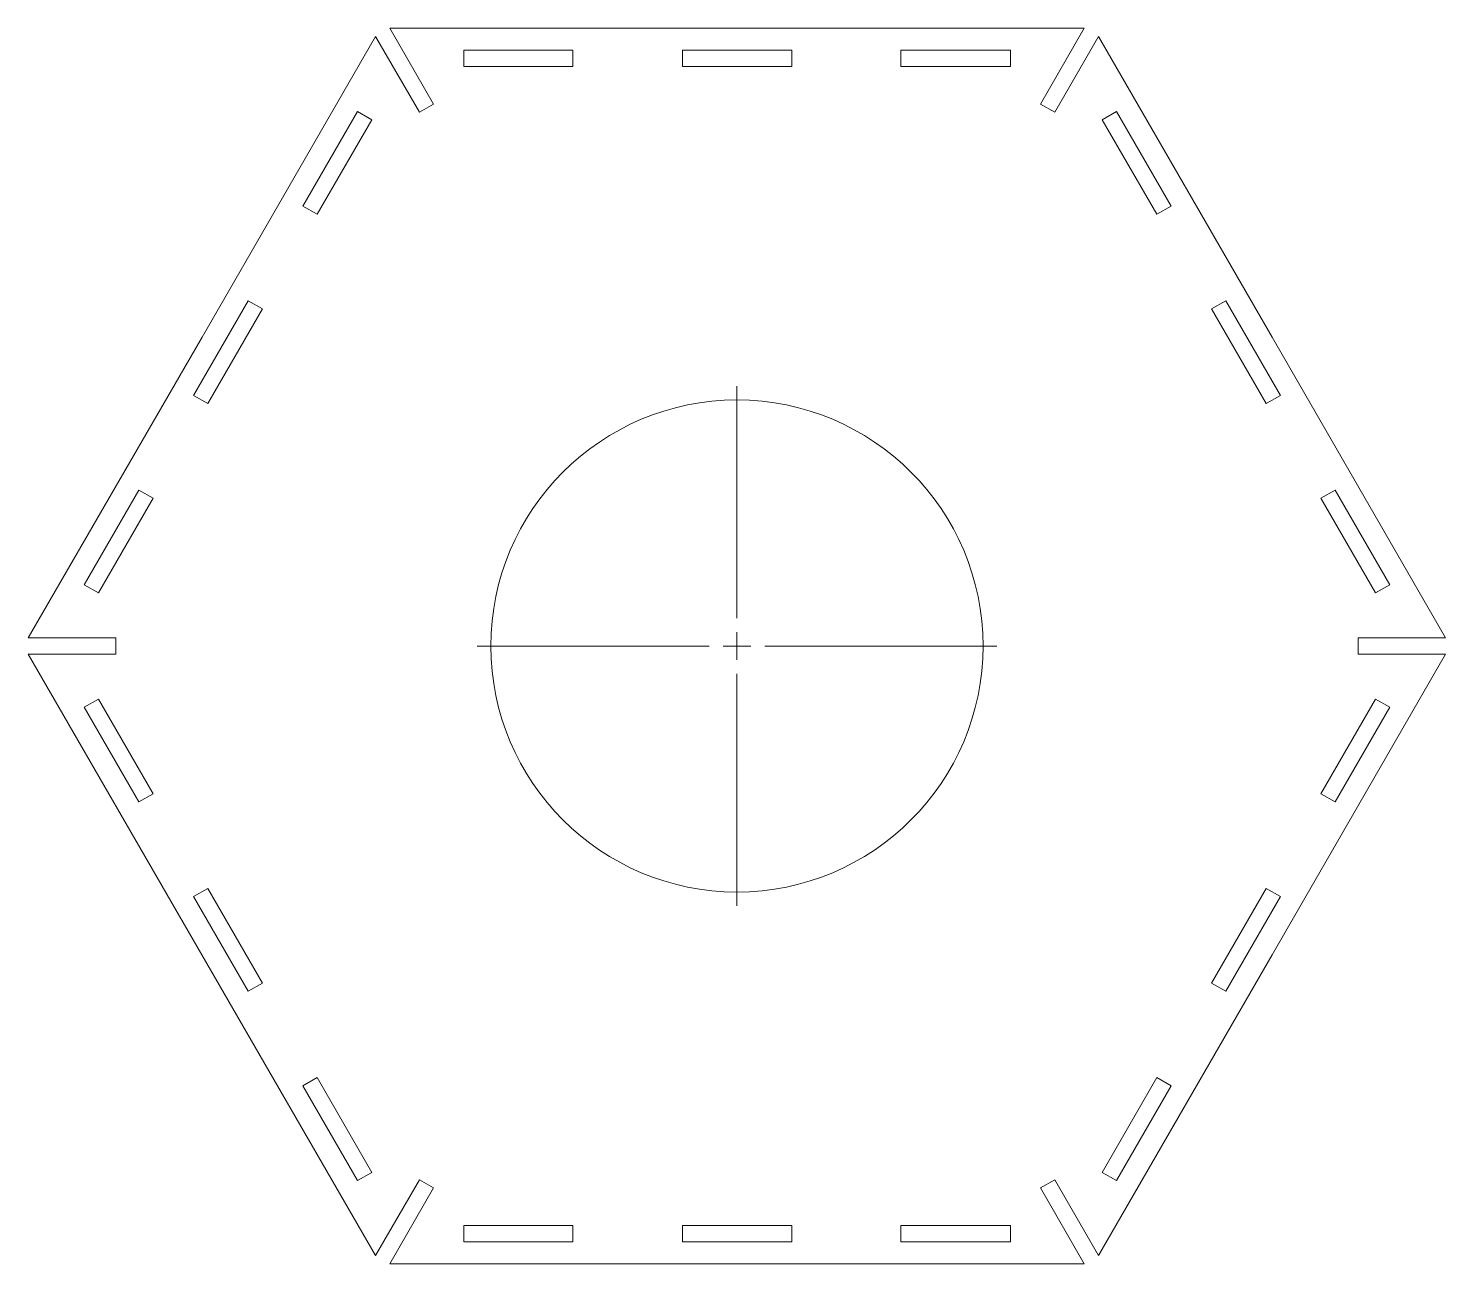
# Model space of a CAD drawing. Header units: inches. Extents: x 0 to 18.4, y 0 to 22.4.
# Drawn here: x 8.2 to 18.41, y 13.47 to 22.37 of the extents above; entities outside this region: 2.
import ezdxf

# ---------------------------------------------------------------- set-up
doc = ezdxf.new("R2010")
doc.units = ezdxf.units.IN
doc.header["$LTSCALE"] = 4
doc.header["$MEASUREMENT"] = 0
doc.styles.add('SLDTEXTSTYLE0', font='TXT', dxfattribs={"width": 0.7})

# ---------------------------------------------------------------- blocks, each defined once
blk = doc.blocks.new('SW_CENTERMARKSYMBOL_0')
at = {"color": 0, "linetype": 'Continuous', "lineweight": 0}
for p, q in [((0, 0.2), (0, 1.872)), ((-0.2, 0), (-1.872, 0)), ((0, 0), (-0.1, 0)), ((0, 0), (0, 0.1)), ((0, 0), (0, -0.1)), ((0, 0), (0.1, 0)), ((0.2, 0), (1.872, 0)), ((0, -0.2), (0, -1.872))]:
    blk.add_line(p, q, dxfattribs=at)

msp = doc.modelspace()

# ---------------------------------------------------------------- linework, layer by layer
at = {"color": 7, "linetype": 'Continuous', "lineweight": 15}
for p, q in [((13.304, 22.369), (10.803, 22.369)), ((10.803, 22.369), (11.118, 21.823)), ((15.804, 22.369), (13.304, 22.369)), ((15.489, 21.823), (15.804, 22.369)), ((10.701, 22.31), (9.451, 20.145)), ((11.016, 21.764), (10.701, 22.31)), ((15.906, 22.31), (15.591, 21.764)), ((17.156, 20.144), (15.906, 22.31)), ((11.335, 22.211), (12.122, 22.211)), ((11.335, 22.093), (11.335, 22.211)), ((12.122, 22.211), (12.122, 22.093)), ((13.303, 22.211), (12.91, 22.211)), ((12.91, 22.211), (12.91, 22.093)), ((13.303, 22.211), (13.697, 22.211)), ((13.697, 22.211), (13.697, 22.093)), ((14.484, 22.211), (14.484, 22.093)), ((15.272, 22.211), (14.484, 22.211)), ((15.272, 22.211), (15.272, 22.093)), ((12.122, 22.093), (11.335, 22.093)), ((12.91, 22.093), (13.303, 22.093)), ((13.697, 22.093), (13.303, 22.093)), ((15.272, 22.093), (14.484, 22.093)), ((10.571, 21.77), (10.177, 21.089)), ((10.571, 21.77), (10.673, 21.711)), ((11.118, 21.823), (11.016, 21.764)), ((15.591, 21.764), (15.489, 21.823)), ((15.933, 21.711), (16.035, 21.77)), ((16.035, 21.77), (16.429, 21.089)), ((10.673, 21.711), (10.28, 21.03)), ((16.327, 21.03), (15.933, 21.711)), ((10.177, 21.089), (10.28, 21.03)), ((16.429, 21.089), (16.327, 21.03)), ((9.587, 20.066), (9.784, 20.407)), ((9.886, 20.348), (9.689, 20.007)), ((9.784, 20.407), (9.886, 20.348)), ((16.823, 20.407), (16.72, 20.348)), ((16.72, 20.348), (16.917, 20.007)), ((17.02, 20.066), (16.823, 20.407)), ((9.451, 20.145), (8.2, 17.979)), ((18.406, 17.979), (17.156, 20.144)), ((9.587, 20.066), (9.39, 19.725)), ((9.492, 19.666), (9.689, 20.007)), ((17.114, 19.666), (16.917, 20.007)), ((17.02, 20.066), (17.216, 19.725)), ((9.39, 19.725), (9.492, 19.666)), ((17.216, 19.725), (17.114, 19.666)), ((8.603, 18.361), (8.996, 19.043)), ((9.099, 18.984), (8.705, 18.302)), ((8.996, 19.043), (9.099, 18.984)), ((17.61, 19.043), (17.508, 18.984)), ((17.902, 18.302), (17.508, 18.984)), ((18.004, 18.361), (17.61, 19.043)), ((8.705, 18.302), (8.603, 18.361)), ((18.004, 18.361), (17.902, 18.302)), ((8.2, 17.979), (8.83, 17.979)), ((8.83, 17.979), (8.83, 17.861)), ((17.776, 17.861), (17.776, 17.979)), ((17.776, 17.979), (18.406, 17.979)), ((8.83, 17.861), (8.2, 17.861)), ((8.2, 17.861), (9.45, 15.696)), ((17.156, 15.695), (18.406, 17.861)), ((18.406, 17.861), (17.776, 17.861)), ((8.603, 17.479), (8.705, 17.538)), ((8.603, 17.479), (8.996, 16.797)), ((8.705, 17.538), (9.099, 16.856)), ((17.508, 16.856), (17.902, 17.538)), ((18.004, 17.479), (17.61, 16.797)), ((17.902, 17.538), (18.004, 17.479)), ((8.996, 16.797), (9.099, 16.856)), ((17.61, 16.797), (17.508, 16.856)), ((9.39, 16.115), (9.492, 16.174)), ((9.492, 16.174), (9.689, 15.833)), ((17.114, 16.174), (16.917, 15.833)), ((17.216, 16.115), (17.114, 16.174)), ((9.587, 15.774), (9.39, 16.115)), ((17.02, 15.774), (17.216, 16.115)), ((9.886, 15.492), (9.689, 15.833)), ((16.72, 15.492), (16.917, 15.833)), ((9.587, 15.774), (9.784, 15.433)), ((17.02, 15.774), (16.823, 15.433)), ((9.45, 15.696), (10.701, 13.53)), ((15.906, 13.53), (17.156, 15.695)), ((9.784, 15.433), (9.886, 15.492)), ((16.823, 15.433), (16.72, 15.492)), ((10.177, 14.751), (10.28, 14.811)), ((10.28, 14.811), (10.673, 14.129)), ((15.933, 14.129), (16.327, 14.811)), ((16.429, 14.751), (16.327, 14.811)), ((10.571, 14.07), (10.177, 14.751)), ((16.035, 14.07), (16.429, 14.751)), ((10.673, 14.129), (10.571, 14.07)), ((16.035, 14.07), (15.933, 14.129)), ((10.701, 13.53), (11.016, 14.076)), ((11.118, 14.017), (10.803, 13.471)), ((11.016, 14.076), (11.118, 14.017)), ((15.489, 14.017), (15.591, 14.076)), ((15.804, 13.471), (15.489, 14.017)), ((15.591, 14.076), (15.906, 13.53)), ((11.335, 13.629), (11.335, 13.747)), ((11.335, 13.747), (12.122, 13.747)), ((12.122, 13.629), (12.122, 13.747)), ((12.91, 13.629), (12.91, 13.747)), ((12.91, 13.747), (13.303, 13.747)), ((13.697, 13.747), (13.303, 13.747)), ((13.697, 13.629), (13.697, 13.747)), ((14.484, 13.629), (14.484, 13.747)), ((14.484, 13.747), (15.272, 13.747)), ((15.272, 13.747), (15.272, 13.629)), ((11.335, 13.629), (12.122, 13.629)), ((13.303, 13.629), (12.91, 13.629)), ((13.303, 13.629), (13.697, 13.629)), ((15.272, 13.629), (14.484, 13.629)), ((10.803, 13.471), (13.303, 13.471)), ((13.303, 13.471), (15.804, 13.471))]:
    msp.add_line(p, q, dxfattribs=at)
msp.add_circle((13.303, 17.92), 1.772, dxfattribs=at)

# ---------------------------------------------------------------- block references
at = {"color": 7, "linetype": 'Continuous', "lineweight": 0}
msp.add_blockref('SW_CENTERMARKSYMBOL_0', (13.303, 17.92), dxfattribs=at)

# ---------------------------------------------------------------- texts
at = {"color": 7, "linetype": 'Continuous', "char_height": 0.5882, "attachment_point": 1, "style": 'SLDTEXTSTYLE0'}
for s, insert in [('SOLIDWORKS Educational Product.', (0, 1.641)), ('For Instructional Use Only.', (0, 0.758))]:
    msp.add_mtext(s, dxfattribs=dict(at, insert=insert))

doc.saveas('drawing.dxf')
